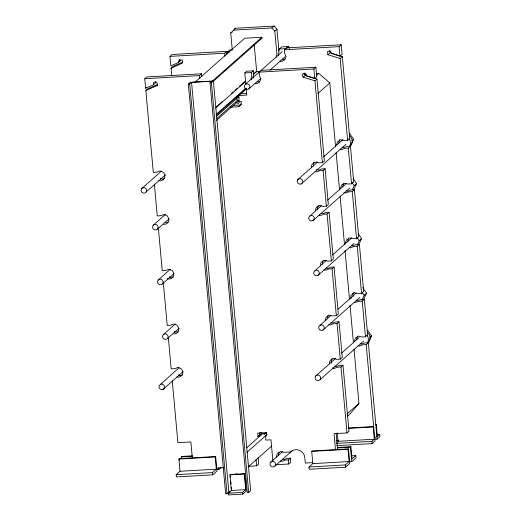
<?xml version="1.0" encoding="UTF-8"?>
<svg xmlns="http://www.w3.org/2000/svg" width="521" height="521" viewBox="0 0 521 521"><rect width="100%" height="100%" fill="white"/><g stroke="black" fill="none" stroke-linecap="round" stroke-linejoin="round"><path stroke-width="0.78" d="M201.764 76.724L201.497 73.8L146.766 76.952L144.773 78.717L145.633 88.212L153.421 84.799L153.467 82.663L156.339 81.79L157.616 84.096L156.782 85.718L145.847 90.53L153.298 172.399L156.925 172.19L158.762 171.194L161.276 171.181L163.698 172.666L164.923 175.043L164.76 177.765L163.242 179.856L160.194 180.943L158.912 180.481M227.117 54.256L226.85 51.338L172.112 54.49L169.976 56.385L170.842 65.88L178.625 62.461L179.081 59.55L182.441 60.215L182.409 63.139L171.051 68.192L171.715 75.486M276.221 57.33L276.898 53.897L274.801 31.071L271.799 27.958L233.753 30.12L230.757 32.953L232.255 49.957M297.537 179.888L297.185 181.588L297.895 183.21L299.412 184.128L301.145 183.998L302.434 182.871L302.792 181.165L302.076 179.55L300.558 178.625L298.826 178.762L297.537 179.888L317.569 162.148M278.234 55.454L279.035 52.002L276.964 29.339L274.248 26.05L235.212 28.297L233.753 30.12M161.406 171.116L141.451 188.797L141.041 190.484L141.699 192.125L143.184 193.096L144.916 193.024L165.593 174.795M146.251 191.943L146.668 190.256L146.004 188.615L144.525 187.645L142.787 187.71L141.451 188.797M317.309 209.201L318.351 205.639M342.655 186.726L343.489 183.88M347.637 241.464L348.471 238.618M327.279 318.748L328.321 315.185M338.637 143.125L339.738 139.667M335.524 358.461L315.576 376.142L315.049 377.797L315.596 379.47L317.015 380.538L318.761 380.584L320.161 379.594L363.691 341.014M320.161 379.594L320.689 377.946L320.135 376.266L318.715 375.198L316.976 375.153L315.576 376.142M356.52 339.607L357.621 336.149M314.332 162.024L313.368 164.838L313.694 166.179M336.52 144.669L337.601 141.556L340.76 139.654L343.984 140.527L347.605 140.318L349.741 138.43L342.29 56.561L330.145 52.862L327.833 54.738L327.546 51.559L330.125 50.882L331.805 53.559L339.946 56.138L342.082 54.249L341.216 44.754L286.485 47.906L284.349 49.795L284.681 53.448L286.101 56.769L284.616 59.967L281.386 61.582L280.09 61.081M315.231 210.621L316.358 207.41L319.288 205.58L322.733 206.381L326.361 206.173L328.354 204.401L325.104 168.726L321.483 168.934L319.113 170.139L316.54 169.559M340.441 188.276L341.561 185.059L344.498 183.229L347.943 184.03L351.564 183.822L353.7 181.927L350.457 146.258L346.83 146.466L343.567 147.651L342.277 147.065M345.423 243.014L346.543 239.797L349.48 237.967L356.553 238.807L358.682 236.671L354.417 189.761L350.789 189.97L347.65 191.253L346.309 190.621M325.202 320.168L326.328 316.957L329.259 315.12L332.704 315.921L336.332 315.713L338.324 313.948L334.052 266.999L330.425 267.208A4.936 4.774 48.4 0 1 325.99 268.12M354.404 341.151L355.485 338.038L358.526 336.104L361.861 337.009L365.488 336.8L367.624 334.912L364.381 299.236L360.753 299.445L357.393 300.773L356.097 300.005M175.206 324.075L163.145 334.769L162.506 336.377L162.943 338.083L164.284 339.243L166.03 339.412L167.495 338.52L178.957 328.36M167.495 338.52L168.133 336.918L167.697 335.205L166.355 334.046L164.616 333.883L163.145 334.769M165.255 214.606L153.187 225.3L152.542 226.902L152.972 228.615L154.314 229.774L156.059 229.95L157.531 229.064L168.993 218.905M157.531 229.064L158.176 227.462L157.739 225.749L156.398 224.59L154.659 224.414L153.187 225.3M170.237 269.357L158.169 280.051L157.524 281.653L157.961 283.365L159.302 284.525L161.041 284.7L162.513 283.815L173.975 273.655M162.513 283.815L163.158 282.213L162.721 280.5L161.38 279.334L159.641 279.165L158.169 280.051M282.682 451.551L270.62 462.244L269.963 463.846L270.373 465.559L271.708 466.731L273.447 466.92L274.925 466.054L292.418 450.548M274.925 466.054L275.583 464.452L275.173 462.739L273.838 461.567L272.099 461.378L270.62 462.244M226.856 53.318L227.475 51.989L229.839 49.892L232.796 49.723M278.396 50.999L279.328 49.007L281.692 46.91L288.347 46.525L289.63 48.394M349.767 133.643L353.622 139.25L350.822 145.242L349.702 146.238M352.346 189.67L354.215 185.678L356.579 183.581L353.153 178.592M353.779 189.572L356.579 183.581M357.041 245.345L359.216 240.689L361.581 238.592L358.155 233.603M358.787 244.583L361.581 238.592M362.01 299.94L364.186 295.277L366.55 293.18L362.701 287.572M363.756 299.178L366.55 293.18M368.712 341.828L371.512 335.837L367.657 330.229M234.45 29.489L235.212 28.297M282.167 51.735L245.371 84.35L244.395 85.763L244.453 87.515L245.521 88.935L247.201 89.475L248.836 88.935L260.904 78.241M248.836 88.935L249.813 87.521L249.754 85.77L248.686 84.35L247.013 83.809L245.371 84.35M354.019 349.207L358.956 403.43L349.793 414.162L347.416 416.272M321.45 205.587L308.875 217.049L308.758 218.787L309.682 220.305L311.304 221.008L312.991 220.637L349.786 188.029M312.991 220.637L314.111 219.334L314.228 217.596L313.297 216.078L311.682 215.375L309.988 215.746M326.433 260.337L313.857 271.799L313.74 273.538L314.664 275.049L316.286 275.759L317.973 275.388L354.169 243.314M317.973 275.388L319.093 274.085L319.21 272.346L318.279 270.829L316.664 270.125L314.971 270.49M330.815 315.583L318.839 326.504L318.715 328.243L319.64 329.76L321.255 330.47L322.948 330.106L359.744 297.498M322.948 330.106L324.069 328.81L324.192 327.064L323.267 325.553L321.652 324.837L319.959 325.202M178.625 62.461L180.572 60.501L179.191 61.133M179.152 367.702L159.198 385.533L158.957 387.259L159.778 388.829L161.341 389.649L163.06 389.402L183.008 371.72M163.06 389.402L164.271 388.184L164.512 386.465L163.692 384.889L162.129 384.068L160.409 384.316M230.38 107.209L238.442 106.759L241.64 104.005M145.633 88.212L146.629 87.333M145.847 90.53L147.84 88.759L157.401 84.552M171.051 68.192L173.187 66.297L182.552 62.162M153.421 84.799L155.414 83.034L155.212 81.608M188.355 84.076L190.354 82.311L213.395 80.983L250.686 490.704L248.693 492.469L247.325 492.547L210.035 82.832L211.871 81.204L191.565 82.37L189.729 83.998L188.355 84.076L225.645 493.797L227.013 493.719L228.849 492.091L230.328 492.006M144.773 78.717L199.504 75.571L201.497 73.8M169.976 56.385L224.714 53.233L226.85 51.338M194.574 82.598L244.636 38.228L261.92 37.232L262.004 38.137L213.148 81.432M211.865 81.602L261.92 37.232M210.035 82.832L211.402 82.754L213.395 80.983M245.814 84.018L244.805 72.96L246.798 71.195L253.356 70.817L253.688 74.464L252.998 76.698L253.408 78.117M244.805 72.96L251.363 72.582L253.356 70.817M216.248 106.935L222.278 101.588M231.324 93.572L233.134 91.97M234.938 90.361L237.355 88.225M239.165 86.623L245.196 81.276M254.241 73.259L256.052 71.651M215.661 107.971L245.821 81.237M253.662 74.288L256.677 71.618L260.461 71.397M288.347 46.525L285.983 48.622L279.328 49.007M216.15 114.438L245.704 88.244M216.235 115.336L246.394 88.609M235.941 102.435L238.52 103.516L239.458 101.764L236.964 99.941L236.729 97.329L238.514 95.747M240.298 94.164L246.251 88.889M216.215 116.658L237.322 97.948M269.95 70.224L285.033 56.854M216.749 118.625L237.856 99.915M216.274 120.579L238.592 100.8M255.101 83.666L257.446 83.529L259.406 82.298L260.891 79.107L259.471 75.786L259.139 72.132L313.876 68.98L315.869 67.216L316.729 76.711L314.736 78.476L306.42 75.988L306.361 74.555L304.544 73.077L302.037 74.653L303.157 77.251L314.951 80.794L316.944 79.023L305.247 75.519L303.925 73.233M284.349 49.795L339.08 46.649L341.216 44.754M316.403 75.48L318.78 73.37L329.786 82.937L335.609 146.876M347.605 140.318L340.154 58.456L342.29 56.561M317.882 93.487L329.786 82.937M323.613 156.788L342.961 139.641M311.656 167.762L311.402 166.433L311.929 164.643L313.798 162.565L316.892 162.122L318.774 162.871L322.401 162.663L324.394 160.898L316.944 79.023M301.145 183.998L345.964 144.291M351.935 140.742L353.622 139.25M315.231 171.494L316.709 171.917L319.484 170.699L323.111 170.491L325.104 168.726M340.135 149.032L341.431 149.67L344.694 148.361L348.321 148.153L350.457 146.258M327.481 200.24L346.185 183.666M319.015 215.121A4.936 4.774 48.4 0 0 323.443 214.209L327.071 214.001L329.064 212.236L333.336 259.171L331.343 260.936L327.716 261.145L324.277 260.344L321.34 262.174A4.936 4.774 48.4 0 0 320.448 265.905M343.958 192.47L345.163 193.07L348.653 191.858L352.281 191.65L354.417 189.761M332.47 254.99L351.773 237.882M323.997 269.891A4.936 4.774 48.4 0 0 328.432 268.979L332.053 268.771L334.052 266.999M349.077 247.273L350.373 247.911L353.635 246.602L357.263 246.394L359.399 244.499L363.665 291.408L361.528 293.303L357.901 293.512L354.462 292.711L350.809 295.42L351.037 298.54M338.057 309.161L356.156 293.128M180.019 471.277L178.905 459.034L179.367 458.623L215.668 456.533L216.983 471.03L212.692 474.839L176.391 476.93L176.189 474.677L180.019 471.277L216.319 469.187L215.206 456.943L215.668 456.533M181.484 458.487L181.341 456.871L181.803 456.461L192.288 455.862M354.899 302.564L358.617 301.34L362.245 301.131L364.381 299.236M328.862 324.427L330.151 325.065L333.414 323.756L337.041 323.548L339.034 321.776L342.277 357.38L340.278 359.145L336.657 359.353A4.936 4.774 48.4 0 0 329.383 364.114M341.568 353.108L359.099 337.569M176.189 474.677L212.483 472.586L216.319 469.187M216.541 469.421L218.957 469.284L221.093 467.396M257.98 436.474L259.972 434.709L261.054 434.644L259.061 436.416L257.98 436.474L257.674 433.14L266.322 432.645L266.622 435.979L265.541 436.038L265.912 440.102L270.953 439.809L272.867 460.851M369.806 337.348L371.512 335.837M246.641 447.8L262.923 433.368M260.402 432.567L264.271 434.188L266.055 432.606M332.815 367.859L334.104 368.497L337.367 367.181L340.995 366.973L342.987 365.208L348.992 431.186L346.999 432.951L334.033 433.7L335.511 449.903M358.018 345.514L359.314 346.152L362.577 344.843L366.198 344.635L368.334 342.74L377.113 439.17L374.69 439.307M246.974 452.28L266.876 434.638M265.541 436.038L267.039 434.716M231.304 490.482L229.878 474.82L244.623 473.693L246.205 491.095L242.793 494.123L228.387 494.95L228.224 493.211L231.304 490.482L245.71 489.655L244.284 473.993L244.623 473.693M248.296 466.777L271.812 445.93M248.152 466.341L256.671 465.852L258.663 464.081L258.077 457.607M228.224 493.211L242.63 492.378L245.71 489.655M280.291 461.065A4.936 4.774 48.4 0 0 284.726 460.154L288.354 459.945L290.347 458.174L290.711 462.238L288.719 464.003L275.557 464.765M347.051 413.98L358.956 403.43M312.828 463.631L311.714 451.381L312.177 450.971L348.471 448.881L349.793 463.384L345.495 467.194L309.2 469.278L308.992 467.024L312.828 463.631L349.122 461.541L348.008 449.291L348.471 448.881M336.82 442.362L338.012 441.307L374.312 439.216L373.199 426.966L373.661 426.556L348.653 427.995M337.536 447.878L350.444 447.135L350.907 446.725L352.02 458.968L355.823 455.601L356.032 457.855L351.766 461.639L349.344 461.775M375.791 424.667L376.253 424.257L377.373 436.5L379.757 434.39L379.959 436.644L377.113 439.17M374.71 438.161L376.846 436.266M308.992 467.024L345.293 464.934L349.122 461.541M336.429 443.378L371.922 441.333L374.312 439.216M336.638 445.631L372.131 443.586L374.977 441.059L366.198 344.635M156.782 85.718L157.824 84.812M303.157 77.251L305.247 75.519M238.442 106.759L240.884 104.741L241.314 101.523L239.237 101.634L238.683 95.538L246.817 95.076L246.244 88.752M274.801 31.071L276.964 29.339M271.799 27.958L274.248 26.05M354.019 292.574L352.743 293.512L353.186 296.351M182.721 374.488L180.976 375.661L178.202 374.925M264.271 434.188L266.335 432.997M285.02 58.997L283.873 59.609L282.434 59.147M230.757 32.953L232.197 32.237M164.675 178.254L162.598 179.139L160.37 178.475M178.11 331.701L175.805 332.072L174.307 331.564M233.102 105.405L240.35 104.968M227.475 51.989L229.696 51.859M261.132 70.368L315.869 67.216M304.271 74.203L305.886 74.112M316.364 73.507L318.78 73.37M257.094 81.895L259.438 81.764M240.676 93.773L246.596 93.435M236.729 97.329L239.146 97.193M329.064 212.236L325.443 212.444A4.936 4.774 48.4 0 1 321.008 213.356M359.399 244.499L355.771 244.707L352.509 245.892L351.213 245.306M339.034 321.776L335.407 321.991L332.151 323.176L330.855 322.584M368.334 342.74L364.713 342.948L361.45 344.134L360.154 343.547M342.987 365.208L339.36 365.416L336.097 366.602L334.808 366.016M348.191 428.405L373.199 426.966M377.334 434.527L379.757 434.39M336.123 440.382L338.533 440.245M337.198 447.513L350.907 446.725M181.341 456.871L192.633 456.227M178.905 459.034L215.206 456.943M311.714 451.381L348.008 449.291M290.347 458.174L286.719 458.389A4.936 4.774 48.4 0 1 282.284 459.301M351.792 455.829L355.823 455.601M216.606 468.158L223.822 467.741M312.496 462.635L305.286 463.052L304.785 457.542A8.479 8.186 48.4 0 0 290.588 451.941L284.01 452.319L280.572 451.518L277.634 453.355A4.936 4.774 48.4 0 0 276.742 457.08M234.691 474.058L237.569 473.895M229.878 474.82L244.284 473.993M176.893 376.826L178.957 377.302L181.894 375.472A4.936 4.774 48.4 0 0 181.301 368.959L178.065 367.357L174.802 368.673L171.181 368.881L168.309 337.328M327.833 54.738L340.154 58.456M352.072 182.558L354.215 185.678M357.08 237.569L359.216 240.689M362.473 292.789L364.186 295.277M251.343 79.765L251.005 78.463L251.695 76.229L251.363 72.582M329.721 50.693L330.145 52.862M339.08 46.649L339.946 56.138M348.321 148.153L351.564 183.822M352.281 191.65L356.553 238.807M357.263 246.394L361.528 293.303M362.245 301.131L365.488 336.8M371.922 441.333L372.131 443.586M336.123 152.542L339.51 189.768M340.102 196.241L344.518 244.805M345.032 250.471L349.454 299.028M350.04 305.501L353.433 342.733M350.444 447.135L351.766 461.639M313.876 68.98L314.736 78.476M314.951 80.794L322.401 162.663M323.111 170.491L326.361 206.173M327.071 214.001L331.343 260.936M332.053 268.771L336.332 315.713M337.041 323.548L340.278 359.145M340.995 366.973L346.999 432.951M345.293 464.934L345.495 467.194M337.25 432.886L338.012 441.307M336.175 433.55L337.647 449.76M254.183 44.246L256.677 71.618M288.354 459.945L288.719 464.003M259.79 432.71L259.972 434.709M224.714 53.233L224.981 56.151M256.085 459.379L256.671 465.852M211.402 82.754L248.693 492.469M242.63 492.378L242.793 494.123M199.504 75.571L199.771 78.489M230.367 476.103L230.51 477.685M230.868 481.638L231.083 484.009M231.37 487.174L231.585 489.551M191.565 82.37L228.849 492.091M189.729 83.998L227.013 493.719M218.813 467.676L218.957 469.284M212.483 472.586L212.692 474.839M192.334 458.148L190.862 441.945L177.895 442.687L172.256 380.734M154.372 184.193L157.257 215.909L160.885 215.701L164.369 214.483L167.378 215.987L169.058 219.387L167.97 222.5A4.936 4.774 48.4 0 1 163.841 224.297M158.338 227.781L162.239 270.673L165.867 270.464L169.13 269.155L172.36 270.757A4.936 4.774 48.4 0 1 167.28 278.67M163.32 282.551L167.228 325.456L170.849 325.247A4.936 4.774 48.4 0 1 177.348 325.534L178.977 328.679L177.941 332.046A4.936 4.774 48.4 0 1 173.812 333.844M179.367 458.623L179.517 460.232M366.934 335.185A7.079 6.838 48.4 0 1 367.637 342.584M367.611 332.463A7.079 6.838 48.4 0 1 367.422 343.352M349.057 138.612A7.079 6.838 48.4 0 1 349.76 146.017M349.734 135.896A7.079 6.838 48.4 0 1 349.552 146.779M322.44 264.14A4.936 4.774 48.4 0 1 323.333 260.409M331.577 363.111A4.936 4.774 48.4 0 1 332.274 358.617M278.735 455.315A4.936 4.774 48.4 0 1 279.21 452.235M173.128 276.925A4.936 4.774 48.4 0 1 169.273 276.905M168.14 222.154A4.936 4.774 48.4 0 1 165.834 222.532"/></g></svg>
